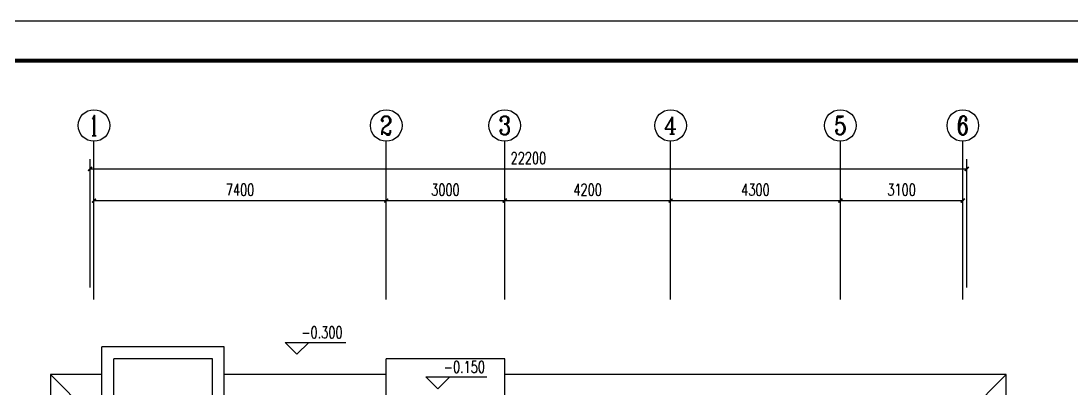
# Model space of a CAD drawing. Extents: x 6250600 to 6678662, y -692028 to -290561.
# Drawn here: x 6343510 to 6370097, y -387932 to -378624 of the extents above; entities that cross this region are included whole.
import ezdxf
from ezdxf.enums import TextEntityAlignment as Align

# ---------------------------------------------------------------- set-up
doc = ezdxf.new("R2010")
doc.units = 0
doc.header["$LTSCALE"] = 1000
doc.header["$MEASUREMENT"] = 0
doc.layers.get('0').update_dxf_attribs({"linetype": 'CONTINUOUS'})
doc.layers.get('Defpoints').update_dxf_attribs({"linetype": 'CONTINUOUS'})
for name, color, linetype in [('AXIS_TEXT', 7, 'CONTINUOUS'), ('PUB_TITLE', 4, 'CONTINUOUS'), ('建筑底图', 251, 'CONTINUOUS')]:
    doc.layers.add(name, color=color, linetype=linetype)
doc.styles.add('_TCH_AXIS', font='COMPLEX', dxfattribs={"bigfont": 'GBCBIG'})
doc.styles.add('_TCH_DIM', font='SIMPLEX', dxfattribs={"bigfont": 'GBCBIG'})
doc.styles.add('_TCH_DIM_T3', font='SIMPLEX', dxfattribs={"width": 0.705882, "bigfont": 'GBCBIG'})
doc.styles.add('COMPLEX', font='COMPLEX')
doc.dimstyles.new('_TCH_ARCH&&100', dxfattribs={"dimtxt": 297.5, "dimasz": 100, "dimexe": 250, "dimexo": 300, "dimgap": 126.25, "dimtad": 1, "dimdec": 0, "dimzin": 0, "dimdsep": 46, "dimtxsty": '_TCH_DIM_T3', "dimblk": 'ARCHTICK', "dimcen": 0.09, "dimclrt": 7, "dimazin": 2, "dimtfac": 1, "dimtdec": 0, "dimtix": 1, "dimtmove": 2, "dimatfit": 3, "dimfxl": 0, "dimtolj": 1, "dimtzin": 0, "dimarcsym": 0})

# ---------------------------------------------------------------- blocks, each defined once
blk = doc.blocks.new('_ArchTick')
at = {"color": 0, "linetype": 'ByBlock', "const_width": 0.4}
blk.add_lwpolyline([(-0.5, -0.5), (0.5, 0.5)], dxfattribs=at)
blk = doc.blocks.new('*D282')
at = {"layer": 'Defpoints', "color": 0, "transparency": 16777216}
for p in [(6367458, -382366), (6345258, -385666), (6367458, -385666)]:
    blk.add_point(p, dxfattribs=at)
at = {"layer": '建筑底图', "color": 0, "lineweight": -2, "transparency": 16777216}
for p, q in [((6345258, -385366), (6345258, -382116)), ((6367458, -385366), (6367458, -382116)), ((6345258, -382366), (6367458, -382366))]:
    blk.add_line(p, q, dxfattribs=at)
at = {"layer": '建筑底图', "color": 0, "lineweight": -2, "transparency": 16777216, "xscale": 100, "yscale": 100, "zscale": 100, "rotation": 180}
blk.add_blockref('_ArchTick', (6345258, -382366), dxfattribs=at)
at = {"layer": '建筑底图', "color": 0, "lineweight": -2, "transparency": 16777216, "xscale": 100, "yscale": 100, "zscale": 100}
blk.add_blockref('_ArchTick', (6367458, -382366), dxfattribs=at)
at = {"layer": '建筑底图', "color": 7, "transparency": 16777216, "insert": (6356358, -382091), "char_height": 297.5, "attachment_point": 5, "style": '_TCH_DIM_T3'}
blk.add_mtext('\\A1;22200', dxfattribs=at)
blk = doc.blocks.new('*D283')
at = {"layer": 'Defpoints', "color": 0, "transparency": 16777216}
for p in [(6352758, -383166), (6345358, -385666), (6352758, -385666)]:
    blk.add_point(p, dxfattribs=at)
at = {"layer": '建筑底图', "color": 0, "lineweight": -2, "transparency": 16777216}
for p, q in [((6345358, -385366), (6345358, -382916)), ((6352758, -385366), (6352758, -382916)), ((6345358, -383166), (6352758, -383166))]:
    blk.add_line(p, q, dxfattribs=at)
at = {"layer": '建筑底图', "color": 0, "lineweight": -2, "transparency": 16777216, "xscale": 100, "yscale": 100, "zscale": 100, "rotation": 180}
blk.add_blockref('_ArchTick', (6345358, -383166), dxfattribs=at)
at = {"layer": '建筑底图', "color": 0, "lineweight": -2, "transparency": 16777216, "xscale": 100, "yscale": 100, "zscale": 100}
blk.add_blockref('_ArchTick', (6352758, -383166), dxfattribs=at)
at = {"layer": '建筑底图', "color": 7, "transparency": 16777216, "insert": (6349058, -382891), "char_height": 297.5, "attachment_point": 5, "style": '_TCH_DIM_T3'}
blk.add_mtext('\\A1;7400', dxfattribs=at)
blk = doc.blocks.new('*D284')
at = {"layer": 'Defpoints', "color": 0, "transparency": 16777216}
for p in [(6355758, -383166), (6352758, -385666), (6355758, -385666)]:
    blk.add_point(p, dxfattribs=at)
at = {"layer": '建筑底图', "color": 0, "lineweight": -2, "transparency": 16777216}
for p, q in [((6352758, -385366), (6352758, -382916)), ((6355758, -385366), (6355758, -382916)), ((6352758, -383166), (6355758, -383166))]:
    blk.add_line(p, q, dxfattribs=at)
at = {"layer": '建筑底图', "color": 0, "lineweight": -2, "transparency": 16777216, "xscale": 100, "yscale": 100, "zscale": 100, "rotation": 180}
blk.add_blockref('_ArchTick', (6352758, -383166), dxfattribs=at)
at = {"layer": '建筑底图', "color": 0, "lineweight": -2, "transparency": 16777216, "xscale": 100, "yscale": 100, "zscale": 100}
blk.add_blockref('_ArchTick', (6355758, -383166), dxfattribs=at)
at = {"layer": '建筑底图', "color": 7, "transparency": 16777216, "insert": (6354258, -382891), "char_height": 297.5, "attachment_point": 5, "style": '_TCH_DIM_T3'}
blk.add_mtext('\\A1;3000', dxfattribs=at)
blk = doc.blocks.new('*D285')
at = {"layer": 'Defpoints', "color": 0, "transparency": 16777216}
for p in [(6359958, -383166), (6355758, -385666), (6359958, -385666)]:
    blk.add_point(p, dxfattribs=at)
at = {"layer": '建筑底图', "color": 0, "lineweight": -2, "transparency": 16777216}
for p, q in [((6355758, -385366), (6355758, -382916)), ((6359958, -385366), (6359958, -382916)), ((6355758, -383166), (6359958, -383166))]:
    blk.add_line(p, q, dxfattribs=at)
at = {"layer": '建筑底图', "color": 0, "lineweight": -2, "transparency": 16777216, "xscale": 100, "yscale": 100, "zscale": 100, "rotation": 180}
blk.add_blockref('_ArchTick', (6355758, -383166), dxfattribs=at)
at = {"layer": '建筑底图', "color": 0, "lineweight": -2, "transparency": 16777216, "xscale": 100, "yscale": 100, "zscale": 100}
blk.add_blockref('_ArchTick', (6359958, -383166), dxfattribs=at)
at = {"layer": '建筑底图', "color": 7, "transparency": 16777216, "insert": (6357858, -382891), "char_height": 297.5, "attachment_point": 5, "style": '_TCH_DIM_T3'}
blk.add_mtext('\\A1;4200', dxfattribs=at)
blk = doc.blocks.new('*D286')
at = {"layer": 'Defpoints', "color": 0, "transparency": 16777216}
for p in [(6364258, -383166), (6359958, -385666), (6364258, -385666)]:
    blk.add_point(p, dxfattribs=at)
at = {"layer": '建筑底图', "color": 0, "lineweight": -2, "transparency": 16777216}
for p, q in [((6359958, -385366), (6359958, -382916)), ((6364258, -385366), (6364258, -382916)), ((6359958, -383166), (6364258, -383166))]:
    blk.add_line(p, q, dxfattribs=at)
at = {"layer": '建筑底图', "color": 0, "lineweight": -2, "transparency": 16777216, "xscale": 100, "yscale": 100, "zscale": 100, "rotation": 180}
blk.add_blockref('_ArchTick', (6359958, -383166), dxfattribs=at)
at = {"layer": '建筑底图', "color": 0, "lineweight": -2, "transparency": 16777216, "xscale": 100, "yscale": 100, "zscale": 100}
blk.add_blockref('_ArchTick', (6364258, -383166), dxfattribs=at)
at = {"layer": '建筑底图', "color": 7, "transparency": 16777216, "insert": (6362108, -382891), "char_height": 297.5, "attachment_point": 5, "style": '_TCH_DIM_T3'}
blk.add_mtext('\\A1;4300', dxfattribs=at)
blk = doc.blocks.new('*D287')
at = {"layer": 'Defpoints', "color": 0, "transparency": 16777216}
for p in [(6367358, -383166), (6364258, -385666), (6367358, -385666)]:
    blk.add_point(p, dxfattribs=at)
at = {"layer": '建筑底图', "color": 0, "lineweight": -2, "transparency": 16777216}
for p, q in [((6364258, -385366), (6364258, -382916)), ((6367358, -385366), (6367358, -382916)), ((6364258, -383166), (6367358, -383166))]:
    blk.add_line(p, q, dxfattribs=at)
at = {"layer": '建筑底图', "color": 0, "lineweight": -2, "transparency": 16777216, "xscale": 100, "yscale": 100, "zscale": 100, "rotation": 180}
blk.add_blockref('_ArchTick', (6364258, -383166), dxfattribs=at)
at = {"layer": '建筑底图', "color": 0, "lineweight": -2, "transparency": 16777216, "xscale": 100, "yscale": 100, "zscale": 100}
blk.add_blockref('_ArchTick', (6367358, -383166), dxfattribs=at)
at = {"layer": '建筑底图', "color": 7, "transparency": 16777216, "insert": (6365808, -382891), "char_height": 297.5, "attachment_point": 5, "style": '_TCH_DIM_T3'}
blk.add_mtext('\\A1;3100', dxfattribs=at)
blk = doc.blocks.new('_AXISO')
blk.add_circle((0, 0), 0.5)
at = {"layer": 'AXIS_TEXT', "style": 'COMPLEX', "width": 1.041667}
blk.add_attdef('A', text='', height=0.56, dxfattribs=at).set_placement((-0.25, -0.28), (0.25, -0.28), align=Align.FIT)

msp = doc.modelspace()

# ---------------------------------------------------------------- linework, layer by layer
at = {"layer": 'PUB_TITLE', "color": 4}
msp.add_lwpolyline([(6331719.6, -420623.5), (6391119.6, -420623.5), (6391119.6, -378623.5), (6331719.6, -378623.5)], close=True, dxfattribs=at)
at = {"layer": 'PUB_TITLE', "color": 4, "const_width": 100}
msp.add_lwpolyline([(6334219.6, -419623.5), (6390119.6, -419623.5), (6390119.6, -379623.5), (6334219.6, -379623.5)], close=True, dxfattribs=at)
at = {"layer": '建筑底图'}
for p, q in [((6345358.1, -385666.4), (6345358.1, -381666.4)), ((6352758.1, -385666.4), (6352758.1, -381666.4)), ((6355758.1, -385666.4), (6355758.1, -381666.4)), ((6359958.1, -385666.4), (6359958.1, -381666.4)), ((6364258.1, -385666.4), (6364258.1, -381666.4)), ((6367358.1, -385666.4), (6367358.1, -381666.4)), ((6350498, -387053), (6350198, -386753)), ((6350198, -386753), (6351738.2, -386753)), ((6350498, -387053), (6350798, -386753)), ((6345558.1, -388566.4), (6345558.1, -386866.4)), ((6348658.1, -386866.4), (6345558.1, -386866.4)), ((6348658.1, -388566.4), (6348658.1, -386866.4)), ((6345858.1, -388566.4), (6345858.1, -387166.4)), ((6348358.1, -387166.4), (6345858.1, -387166.4)), ((6348358.1, -388566.4), (6348358.1, -387166.4)), ((6352758.1, -388566.4), (6352758.1, -387166.4)), ((6355758.1, -387166.4), (6352758.1, -387166.4)), ((6355758.1, -388566.4), (6355758.1, -387166.4)), ((6345258.1, -388566.4), (6344258.1, -387566.4)), ((6354064.9, -387928.4), (6353764.9, -387628.4)), ((6353764.9, -387628.4), (6355305.1, -387628.4)), ((6354064.9, -387928.4), (6354364.9, -387628.4)), ((6367458.1, -388566.4), (6368458.1, -387566.4))]:
    msp.add_line(p, q, dxfattribs=at)
for points in [[(6345558.1, -387566.4), (6344258.1, -387566.4), (6344258.1, -394666.4)], [(6352758.1, -387566.4), (6348658.1, -387566.4)], [(6368458.1, -394666.4), (6368458.1, -387566.4), (6355758.1, -387566.4)]]:
    msp.add_lwpolyline(points, dxfattribs=at)

# ---------------------------------------------------------------- block references
ref = msp.add_blockref('_AXISO', (6345358.1, -381266.4), dxfattribs=dict(at, xscale=800, yscale=800, zscale=800))
ref.add_attrib('A', '1', dxfattribs={"layer": 'AXIS_TEXT', "color": 0, "height": 514.7, "style": '_TCH_AXIS'}).set_placement((6345247.8, -381523.8), (6345468.4, -381523.8), align=Align.FIT)
ref = msp.add_blockref('_AXISO', (6352758.1, -381266.4), dxfattribs=dict(at, xscale=800, yscale=800, zscale=800))
ref.add_attrib('A', '2', dxfattribs={"layer": 'AXIS_TEXT', "color": 0, "height": 465.9, "style": '_TCH_AXIS'}).set_placement((6352602.7, -381499.4), (6352913.4, -381499.4), align=Align.FIT)
ref = msp.add_blockref('_AXISO', (6355758.1, -381266.4), dxfattribs=dict(at, xscale=800, yscale=800, zscale=800))
ref.add_attrib('A', '3', dxfattribs={"layer": 'AXIS_TEXT', "color": 0, "height": 465.9, "style": '_TCH_AXIS'}).set_placement((6355602.7, -381499.4), (6355913.4, -381499.4), align=Align.FIT)
ref = msp.add_blockref('_AXISO', (6359958.1, -381266.4), dxfattribs=dict(at, xscale=800, yscale=800, zscale=800))
ref.add_attrib('A', '4', dxfattribs={"layer": 'AXIS_TEXT', "color": 0, "height": 445.4, "style": '_TCH_AXIS'}).set_placement((6359788.4, -381489.1), (6360127.7, -381489.1), align=Align.FIT)
ref = msp.add_blockref('_AXISO', (6364258.1, -381266.4), dxfattribs=dict(at, xscale=800, yscale=800, zscale=800))
ref.add_attrib('A', '5', dxfattribs={"layer": 'AXIS_TEXT', "color": 0, "height": 465.9, "style": '_TCH_AXIS'}).set_placement((6364102.7, -381499.4), (6364413.4, -381499.4), align=Align.FIT)
ref = msp.add_blockref('_AXISO', (6367358.1, -381266.4), dxfattribs=dict(at, xscale=800, yscale=800, zscale=800))
ref.add_attrib('A', '6', dxfattribs={"layer": 'AXIS_TEXT', "color": 0, "height": 465.9, "style": '_TCH_AXIS'}).set_placement((6367202.7, -381499.4), (6367513.4, -381499.4), align=Align.FIT)

# ---------------------------------------------------------------- texts
at = {"layer": '建筑底图', "style": '_TCH_DIM', "width": 0.705882}
for s, p in [('-0.300', (6350608.2, -386648)), ('-0.150', (6354215.1, -387523.4))]:
    msp.add_text(s, height=297.5, dxfattribs=at).set_placement(p)

# ---------------------------------------------------------------- dimensions: what is measured, and where the dimension line sits
at = {"layer": '建筑底图'}
for p1, p2, distance, picture, middle in [((6345258.1, -385666.4), (6367458.1, -385666.4), 3300, '*D282', (6356358.1, -382091.4)), ((6345358.1, -385666.4), (6352758.1, -385666.4), 2500, '*D283', (6349058.1, -382891.4)), ((6352758.1, -385666.4), (6355758.1, -385666.4), 2500, '*D284', (6354258.1, -382891.4)), ((6355758.1, -385666.4), (6359958.1, -385666.4), 2500, '*D285', (6357858.1, -382891.4)), ((6359958.1, -385666.4), (6364258.1, -385666.4), 2500, '*D286', (6362108.1, -382891.4)), ((6364258.1, -385666.4), (6367358.1, -385666.4), 2500, '*D287', (6365808.1, -382891.4))]:
    dim = msp.add_aligned_dim(p1=p1, p2=p2, distance=distance, dimstyle='_TCH_ARCH&&100', dxfattribs=at)
    dim.commit()
    dim.dimension.update_dxf_attribs({"geometry": picture, "text_midpoint": middle})

doc.saveas('drawing.dxf')
